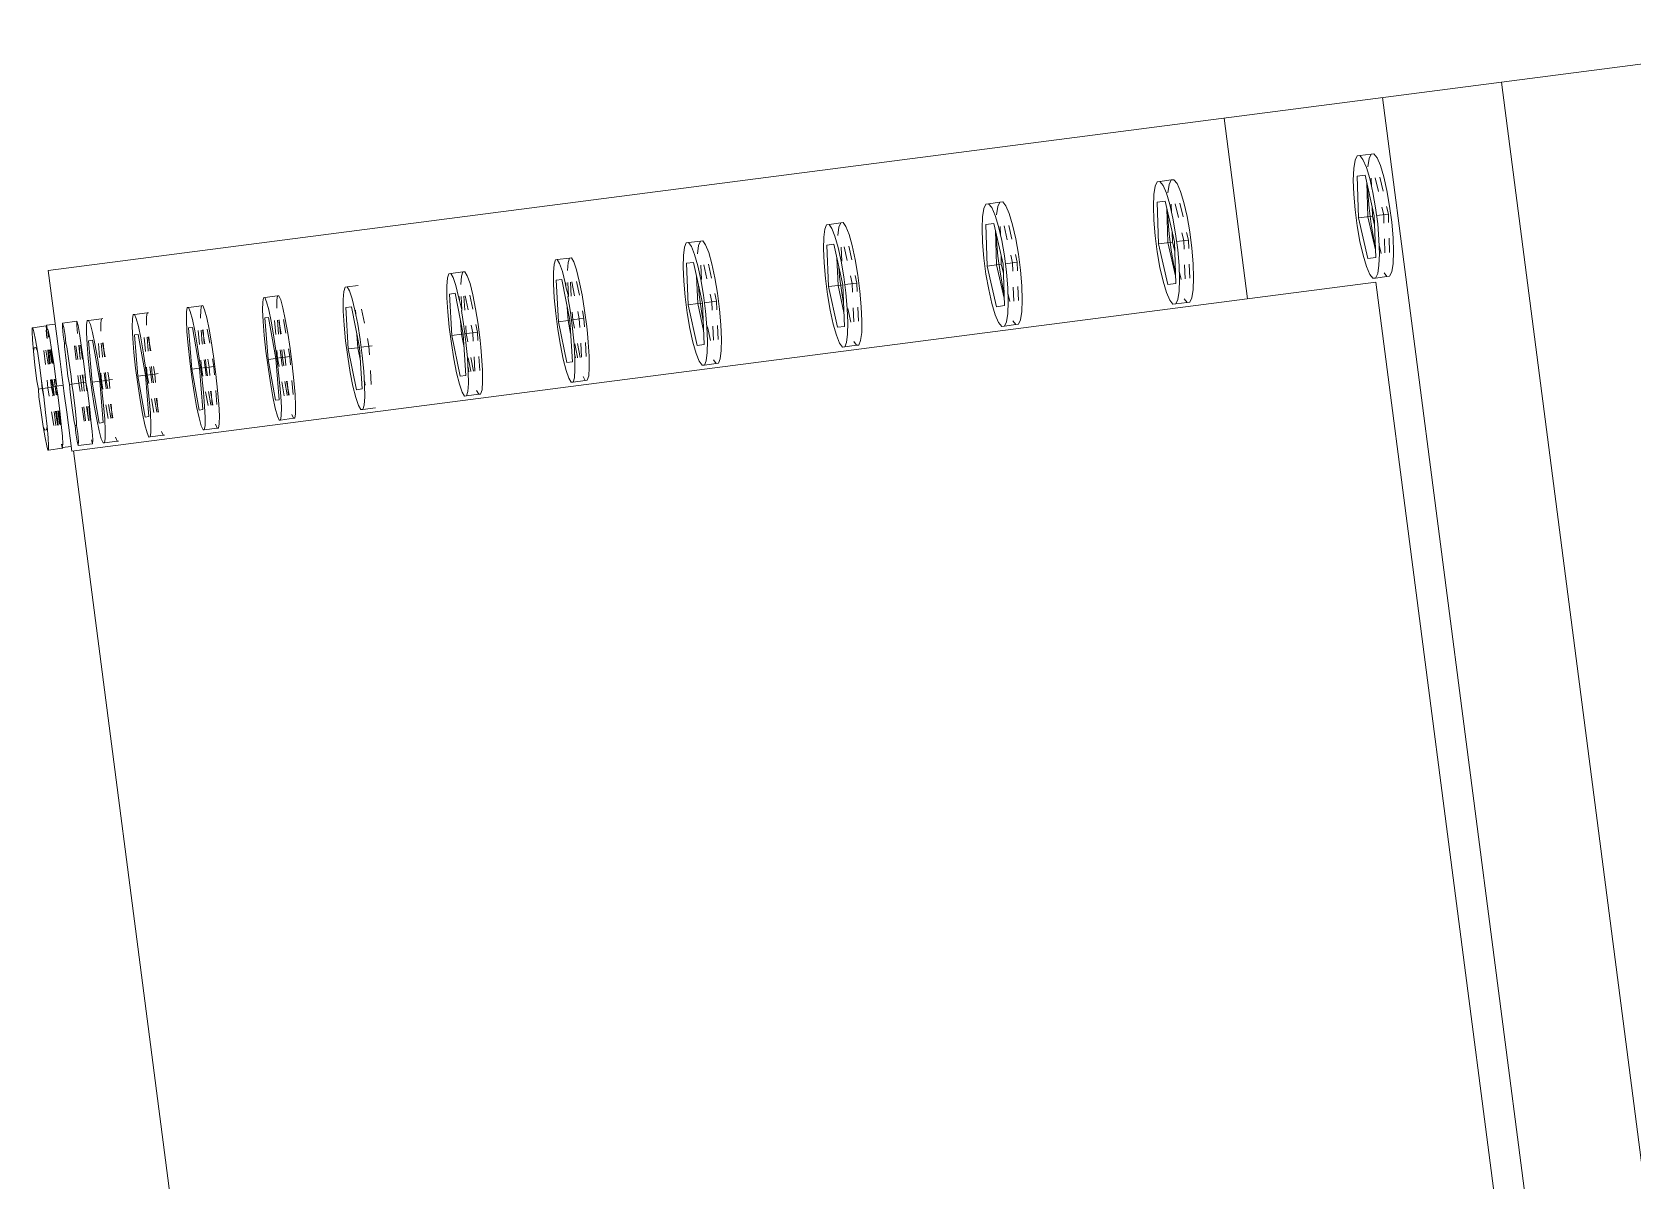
# Model space of a CAD drawing. Header units: millimetres. Extents: x 1010 to 1494, y -119 to 564.
# Drawn here: x 1416.6176 to 1416.696, y 481.1331 to 481.1893 of the extents above; entities that cross this region are included whole.
import ezdxf

# ---------------------------------------------------------------- set-up
doc = ezdxf.new("R2010")
doc.units = ezdxf.units.MM
doc.layers.get('0').update_dxf_attribs({"lineweight": 9})
doc.layers.add('Edges', color=7, linetype='Continuous', lineweight=9)

# ---------------------------------------------------------------- blocks, each defined once
blk = doc.blocks.new('rs')
at = {"layer": 'Edges'}
for p, q in [((-73.3637, 47.9361), (-73.3637, 47.7246)), ((-69.0838, 47.9361), (-73.3637, 47.9361)), ((-70.6278, 47.9361), (-70.6278, 47.5155)), ((-70.259, 47.9361), (-70.259, 44.8514)), ((-69.9825, 47.9361), (-69.9825, 44.8514)), ((-73.4215, 47.7556), (-73.4205, 47.7819)), ((-73.4205, 47.7819), (-73.4192, 47.8005)), ((-73.4192, 47.8005), (-73.4178, 47.8101)), ((-73.4178, 47.8101), (-73.4164, 47.8099)), ((-73.3847, 47.81), (-73.4164, 47.8099)), ((-73.4164, 47.8099), (-73.415, 47.8)), ((-73.415, 47.8), (-73.4137, 47.781)), ((-73.4137, 47.781), (-73.4127, 47.7544)), ((-73.3873, 47.7819), (-73.3861, 47.8005)), ((-73.3861, 47.8005), (-73.3854, 47.8014)), ((-73.3854, 47.8014), (-73.386, 47.7825)), ((-73.386, 47.7825), (-73.386, 47.781)), ((-73.3847, 47.81), (-73.3854, 47.8014)), ((-73.3847, 47.81), (-73.3841, 47.8115)), ((-73.3847, 47.81), (-73.3832, 47.8098)), ((-73.3835, 47.802), (-73.3847, 47.81)), ((-73.3637, 47.8115), (-73.3841, 47.8115)), ((-73.3832, 47.8098), (-73.3835, 47.802)), ((-73.3819, 47.7999), (-73.3835, 47.802)), ((-73.3829, 47.7834), (-73.3819, 47.7999)), ((-73.3819, 47.7999), (-73.3806, 47.781)), ((-73.3806, 47.781), (-73.3796, 47.7544)), ((-73.3487, 47.7834), (-73.3478, 47.802)), ((-73.3479, 47.7647), (-73.3487, 47.7834)), ((-73.3478, 47.802), (-73.347, 47.8115)), ((-73.347, 47.8115), (-73.3452, 47.8014)), ((-73.3138, 47.8115), (-73.347, 47.8115)), ((-73.3452, 47.8014), (-73.3444, 47.7825)), ((-73.3444, 47.7825), (-73.3452, 47.7647)), ((-73.3155, 47.7834), (-73.3147, 47.802)), ((-73.3147, 47.802), (-73.3138, 47.8115)), ((-73.3138, 47.8115), (-73.312, 47.8014)), ((-73.312, 47.8014), (-73.3112, 47.7825)), ((-73.3112, 47.7825), (-73.3106, 47.7558)), ((-73.2969, 47.7556), (-73.2948, 47.7819)), ((-73.2948, 47.7819), (-73.2922, 47.8005)), ((-73.2922, 47.8005), (-73.2893, 47.8101)), ((-73.2893, 47.8101), (-73.2863, 47.8099)), ((-73.2562, 47.81), (-73.2863, 47.8099)), ((-73.2863, 47.8099), (-73.2834, 47.8)), ((-73.2834, 47.8), (-73.2808, 47.781)), ((-73.2808, 47.781), (-73.2787, 47.7544)), ((-73.2617, 47.7819), (-73.2591, 47.8005)), ((-73.2591, 47.8005), (-73.2562, 47.81)), ((-73.2562, 47.81), (-73.2532, 47.8098)), ((-73.1905, 47.7556), (-73.1883, 47.7819)), ((-73.1883, 47.7819), (-73.1857, 47.8005)), ((-73.1857, 47.8005), (-73.1828, 47.8101)), ((-73.1828, 47.8101), (-73.1798, 47.8099)), ((-73.1497, 47.81), (-73.1798, 47.8099)), ((-73.1798, 47.8099), (-73.1769, 47.8)), ((-73.1769, 47.8), (-73.1743, 47.781)), ((-73.1743, 47.781), (-73.1722, 47.7544)), ((-73.1553, 47.7819), (-73.1527, 47.8005)), ((-73.1527, 47.8005), (-73.1497, 47.81)), ((-73.1497, 47.81), (-73.1467, 47.8098)), ((-73.0645, 47.7556), (-73.0623, 47.7819)), ((-73.0623, 47.7819), (-73.0597, 47.8005)), ((-73.0597, 47.8005), (-73.0568, 47.8101)), ((-73.0568, 47.8101), (-73.0538, 47.8099)), ((-73.0237, 47.81), (-73.0538, 47.8099)), ((-73.0538, 47.8099), (-73.0509, 47.8)), ((-73.0509, 47.8), (-73.0483, 47.781)), ((-73.0483, 47.781), (-73.0462, 47.7544)), ((-73.0293, 47.7819), (-73.0267, 47.8005)), ((-73.0267, 47.8005), (-73.0237, 47.81)), ((-73.0237, 47.81), (-73.0207, 47.8098)), ((-73.0207, 47.8098), (-73.0178, 47.7999)), ((-73.0178, 47.7999), (-73.0152, 47.781)), ((-73.0152, 47.781), (-73.0131, 47.7544)), ((-72.8871, 47.7556), (-72.885, 47.7819)), ((-72.885, 47.7819), (-72.8824, 47.8005)), ((-72.8824, 47.8005), (-72.8795, 47.8101)), ((-72.8795, 47.8101), (-72.8765, 47.8099)), ((-72.8464, 47.81), (-72.8765, 47.8099)), ((-72.8765, 47.8099), (-72.8736, 47.8)), ((-72.8736, 47.8), (-72.871, 47.781)), ((-72.871, 47.781), (-72.8689, 47.7544)), ((-72.8519, 47.7819), (-72.8493, 47.8005)), ((-72.8493, 47.8005), (-72.8464, 47.81)), ((-72.8464, 47.81), (-72.8434, 47.8098)), ((-72.8434, 47.8098), (-72.8405, 47.7999)), ((-72.8405, 47.7999), (-72.8379, 47.781)), ((-72.8379, 47.781), (-72.8358, 47.7544)), ((-72.7008, 47.7556), (-72.6976, 47.7819)), ((-72.6976, 47.7819), (-72.6937, 47.8005)), ((-72.6937, 47.8005), (-72.6894, 47.81)), ((-72.6894, 47.81), (-72.685, 47.8099)), ((-72.6593, 47.81), (-72.685, 47.8099)), ((-72.685, 47.8099), (-72.6807, 47.8)), ((-72.6807, 47.8), (-72.6769, 47.781)), ((-72.6769, 47.781), (-72.6738, 47.7544)), ((-72.4595, 47.7556), (-72.4563, 47.7819)), ((-72.4563, 47.7819), (-72.4525, 47.8005)), ((-72.4525, 47.8005), (-72.4482, 47.81)), ((-72.4482, 47.81), (-72.4437, 47.8099)), ((-72.4153, 47.81), (-72.4437, 47.8099)), ((-72.4437, 47.8099), (-72.4395, 47.8)), ((-72.4395, 47.8), (-72.4356, 47.781)), ((-72.4356, 47.781), (-72.4325, 47.7544)), ((-72.4234, 47.7819), (-72.4196, 47.8005)), ((-72.4196, 47.8005), (-72.4153, 47.81)), ((-72.4153, 47.81), (-72.4108, 47.8098)), ((-72.4108, 47.8098), (-72.4065, 47.7999)), ((-72.4065, 47.7999), (-72.4024, 47.781)), ((-72.3996, 47.7544), (-72.4024, 47.781)), ((-72.2115, 47.7556), (-72.2084, 47.7819)), ((-72.2084, 47.7819), (-72.2045, 47.8005)), ((-72.2045, 47.8005), (-72.2002, 47.81)), ((-72.2002, 47.81), (-72.1958, 47.8099)), ((-72.1673, 47.81), (-72.1958, 47.8099)), ((-72.1958, 47.8099), (-72.1915, 47.8)), ((-72.1915, 47.8), (-72.1876, 47.781)), ((-72.1876, 47.781), (-72.1845, 47.7544)), ((-72.1754, 47.7819), (-72.1716, 47.8005)), ((-72.1716, 47.8005), (-72.1673, 47.81)), ((-72.1673, 47.81), (-72.1628, 47.8098)), ((-72.1628, 47.8098), (-72.1585, 47.7999)), ((-72.1585, 47.7999), (-72.1544, 47.781)), ((-72.1516, 47.7544), (-72.1544, 47.781)), ((-71.9097, 47.7556), (-71.9058, 47.7819)), ((-71.9058, 47.7819), (-71.9009, 47.8005)), ((-71.9009, 47.8005), (-71.8956, 47.81)), ((-71.8956, 47.81), (-71.89, 47.8099)), ((-71.8628, 47.81), (-71.89, 47.8099)), ((-71.89, 47.8099), (-71.8847, 47.8)), ((-71.8847, 47.8), (-71.8799, 47.781)), ((-71.8799, 47.781), (-71.876, 47.7544)), ((-71.873, 47.7819), (-71.8681, 47.8005)), ((-71.8681, 47.8005), (-71.8628, 47.81)), ((-71.8628, 47.81), (-71.8572, 47.8098)), ((-71.8572, 47.8098), (-71.8519, 47.7999)), ((-71.8519, 47.7999), (-71.8471, 47.781)), ((-71.8471, 47.781), (-71.8432, 47.7544)), ((-71.5831, 47.7556), (-71.5792, 47.7819)), ((-71.5792, 47.7819), (-71.5744, 47.8005)), ((-71.5744, 47.8005), (-71.569, 47.81)), ((-71.569, 47.81), (-71.5634, 47.8099)), ((-71.5362, 47.81), (-71.5634, 47.8099)), ((-71.5634, 47.8099), (-71.5581, 47.8)), ((-71.5581, 47.8), (-71.5533, 47.781)), ((-71.5533, 47.781), (-71.5494, 47.7544)), ((-71.5464, 47.7819), (-71.5416, 47.8005)), ((-71.5416, 47.8005), (-71.5362, 47.81)), ((-71.5362, 47.81), (-71.5306, 47.8098)), ((-71.5306, 47.8098), (-71.5253, 47.7999)), ((-71.5253, 47.7999), (-71.5205, 47.781)), ((-71.5205, 47.781), (-71.5166, 47.7544)), ((-71.2141, 47.7556), (-71.2097, 47.7819)), ((-71.2097, 47.7819), (-71.2042, 47.8005)), ((-71.2042, 47.8005), (-71.1982, 47.81)), ((-71.1982, 47.81), (-71.1919, 47.8098)), ((-71.1655, 47.81), (-71.1919, 47.8098)), ((-71.1919, 47.8098), (-71.1859, 47.7999)), ((-71.1859, 47.7999), (-71.1805, 47.781)), ((-71.1805, 47.781), (-71.1761, 47.7544)), ((-71.177, 47.7819), (-71.1715, 47.8005)), ((-71.1715, 47.8005), (-71.1655, 47.81)), ((-71.1655, 47.81), (-71.1592, 47.8098)), ((-71.1592, 47.8098), (-71.1532, 47.7999)), ((-71.1532, 47.7999), (-71.1478, 47.781)), ((-71.1478, 47.781), (-71.1434, 47.7544)), ((-70.8156, 47.7556), (-70.8112, 47.7819)), ((-70.8112, 47.7819), (-70.8057, 47.8005)), ((-70.8057, 47.8005), (-70.7997, 47.81)), ((-70.7997, 47.81), (-70.7934, 47.8098)), ((-70.767, 47.81), (-70.7934, 47.8098)), ((-70.7934, 47.8098), (-70.7874, 47.7999)), ((-70.7874, 47.7999), (-70.782, 47.781)), ((-70.782, 47.781), (-70.7776, 47.7544)), ((-70.7785, 47.7819), (-70.773, 47.8005)), ((-70.773, 47.8005), (-70.767, 47.81)), ((-70.767, 47.81), (-70.7607, 47.8098)), ((-70.7607, 47.8098), (-70.7547, 47.7999)), ((-70.7547, 47.7999), (-70.7493, 47.781)), ((-70.7493, 47.781), (-70.7449, 47.7544)), ((-70.3504, 47.7556), (-70.3459, 47.7819)), ((-70.3459, 47.7819), (-70.3405, 47.8005)), ((-70.3405, 47.8005), (-70.3345, 47.81)), ((-70.3345, 47.81), (-70.3282, 47.8098)), ((-70.3018, 47.81), (-70.3282, 47.8098)), ((-70.3282, 47.8098), (-70.3222, 47.7999)), ((-70.3222, 47.7999), (-70.3168, 47.781)), ((-70.3168, 47.781), (-70.3124, 47.7544)), ((-70.3132, 47.7819), (-70.3078, 47.8005)), ((-70.3078, 47.8005), (-70.3018, 47.81)), ((-70.3018, 47.81), (-70.2955, 47.8098)), ((-70.2955, 47.8098), (-70.2895, 47.7999)), ((-70.2895, 47.7999), (-70.2841, 47.781)), ((-70.2841, 47.781), (-70.2797, 47.7544)), ((-73.4223, 47.7232), (-73.4215, 47.7556)), ((-73.4215, 47.7556), (-73.4193, 47.7632)), ((-73.4193, 47.7632), (-73.415, 47.7632)), ((-73.415, 47.7632), (-73.4127, 47.7544)), ((-73.4127, 47.7544), (-73.412, 47.7218)), ((-73.3981, 47.7218), (-73.3974, 47.7544)), ((-73.3927, 47.7544), (-73.392, 47.7218)), ((-73.3891, 47.7232), (-73.3884, 47.7544)), ((-73.3864, 47.7544), (-73.3868, 47.7233)), ((-73.3831, 47.7233), (-73.3834, 47.7544)), ((-73.3817, 47.7544), (-73.381, 47.7218)), ((-73.3796, 47.7544), (-73.3789, 47.7218)), ((-73.3498, 47.7247), (-73.3493, 47.757)), ((-73.3493, 47.757), (-73.3479, 47.7647)), ((-73.3479, 47.7647), (-73.3452, 47.7647)), ((-73.3452, 47.7647), (-73.3438, 47.7559)), ((-73.3438, 47.7559), (-73.3433, 47.7233)), ((-73.3264, 47.7233), (-73.3259, 47.7559)), ((-73.323, 47.7558), (-73.3225, 47.7233)), ((-73.3167, 47.7246), (-73.3162, 47.7558)), ((-73.3167, 47.7246), (-73.3149, 47.7558)), ((-73.3119, 47.7558), (-73.3115, 47.7233)), ((-73.3106, 47.7558), (-73.31, 47.7233)), ((-73.2985, 47.7232), (-73.2969, 47.7556)), ((-73.2967, 47.6675), (-73.2923, 47.7632)), ((-73.2923, 47.7632), (-73.2834, 47.7632)), ((-73.2834, 47.7632), (-73.279, 47.6675)), ((-73.2787, 47.7544), (-73.2772, 47.7218)), ((-73.2722, 47.7218), (-73.2706, 47.7544)), ((-73.2654, 47.7232), (-73.2639, 47.7544)), ((-73.2611, 47.7218), (-73.2596, 47.7544)), ((-73.261, 47.7544), (-73.2595, 47.7218)), ((-73.192, 47.7232), (-73.1905, 47.7556)), ((-73.1903, 47.6675), (-73.1858, 47.7632)), ((-73.1858, 47.7632), (-73.1769, 47.7632)), ((-73.1769, 47.7632), (-73.1725, 47.6675)), ((-73.1722, 47.7544), (-73.1707, 47.7218)), ((-73.1657, 47.7218), (-73.1642, 47.7544)), ((-73.159, 47.7232), (-73.1575, 47.7544)), ((-73.1547, 47.7218), (-73.1532, 47.7544)), ((-73.1545, 47.7544), (-73.153, 47.7218)), ((-73.066, 47.7232), (-73.0645, 47.7556)), ((-73.0643, 47.6675), (-73.0598, 47.7632)), ((-73.0598, 47.7632), (-73.0509, 47.7632)), ((-73.0509, 47.7632), (-73.0465, 47.6675)), ((-73.0462, 47.7544), (-73.0447, 47.7218)), ((-73.0397, 47.7218), (-73.0382, 47.7544)), ((-73.0329, 47.7232), (-73.0315, 47.7544)), ((-73.0287, 47.7218), (-73.0272, 47.7544)), ((-73.0285, 47.7544), (-73.027, 47.7218)), ((-73.0175, 47.7544), (-73.016, 47.7218)), ((-73.0131, 47.7544), (-73.0116, 47.7218)), ((-72.8887, 47.7232), (-72.8871, 47.7556)), ((-72.8869, 47.6675), (-72.8825, 47.7632)), ((-72.8825, 47.7632), (-72.8736, 47.7632)), ((-72.8736, 47.7632), (-72.8692, 47.6675)), ((-72.8689, 47.7544), (-72.8674, 47.7218)), ((-72.8624, 47.7218), (-72.8608, 47.7544)), ((-72.8556, 47.7232), (-72.8542, 47.7544)), ((-72.8514, 47.7218), (-72.8498, 47.7544)), ((-72.8512, 47.7544), (-72.8497, 47.7218)), ((-72.8401, 47.7544), (-72.8386, 47.7218)), ((-72.8358, 47.7544), (-72.8343, 47.7218)), ((-72.703, 47.7232), (-72.7008, 47.7556)), ((-72.7004, 47.6675), (-72.6939, 47.7632)), ((-72.6939, 47.7632), (-72.6808, 47.7632)), ((-72.6808, 47.7632), (-72.6742, 47.6675)), ((-72.6738, 47.7544), (-72.6716, 47.7218)), ((-72.6731, 47.7452), (-72.6725, 47.7544)), ((-72.6582, 47.7544), (-72.656, 47.7218)), ((-72.4618, 47.7232), (-72.4595, 47.7556)), ((-72.4592, 47.6675), (-72.4526, 47.7632)), ((-72.4526, 47.7632), (-72.4395, 47.7632)), ((-72.4395, 47.7632), (-72.433, 47.6675)), ((-72.4325, 47.7544), (-72.4319, 47.7452)), ((-72.4319, 47.7452), (-72.4313, 47.7544)), ((-72.4319, 47.7452), (-72.4288, 47.7232)), ((-72.4288, 47.7232), (-72.4267, 47.7544)), ((-72.4225, 47.7218), (-72.4203, 47.7544)), ((-72.417, 47.7544), (-72.4147, 47.7218)), ((-72.406, 47.7544), (-72.4038, 47.7218)), ((-72.3996, 47.7544), (-72.3974, 47.7218)), ((-72.2138, 47.7232), (-72.2115, 47.7556)), ((-72.2112, 47.6675), (-72.2046, 47.7632)), ((-72.2046, 47.7632), (-72.1915, 47.7632)), ((-72.1915, 47.7632), (-72.185, 47.6675)), ((-72.1845, 47.7544), (-72.1839, 47.7452)), ((-72.1839, 47.7452), (-72.1833, 47.7544)), ((-72.1839, 47.7452), (-72.1808, 47.7232)), ((-72.1808, 47.7232), (-72.1787, 47.7544)), ((-72.1745, 47.7218), (-72.1723, 47.7544)), ((-72.169, 47.7544), (-72.1667, 47.7218)), ((-72.158, 47.7544), (-72.1558, 47.7218)), ((-72.1516, 47.7544), (-72.1494, 47.7218)), ((-71.9125, 47.7232), (-71.9097, 47.7556)), ((-71.9093, 47.6675), (-71.9011, 47.7632)), ((-71.9011, 47.7632), (-71.8847, 47.7632)), ((-71.8847, 47.7632), (-71.8766, 47.6675)), ((-71.876, 47.7544), (-71.8733, 47.7218)), ((-71.8718, 47.7218), (-71.869, 47.7544)), ((-71.8621, 47.7544), (-71.8593, 47.7218)), ((-71.8512, 47.7544), (-71.8484, 47.7218)), ((-71.8432, 47.7544), (-71.8405, 47.7218)), ((-71.5859, 47.7232), (-71.5831, 47.7556)), ((-71.5827, 47.6675), (-71.5745, 47.7632)), ((-71.5745, 47.7632), (-71.5582, 47.7632)), ((-71.5582, 47.7632), (-71.55, 47.6675)), ((-71.5494, 47.7544), (-71.5467, 47.7218)), ((-71.5452, 47.7218), (-71.5425, 47.7544)), ((-71.5355, 47.7544), (-71.5328, 47.7218)), ((-71.5246, 47.7544), (-71.5218, 47.7218)), ((-71.5166, 47.7544), (-71.5139, 47.7218)), ((-71.2173, 47.7232), (-71.2141, 47.7556)), ((-71.2136, 47.6675), (-71.2044, 47.7632)), ((-71.2044, 47.7632), (-71.1859, 47.7632)), ((-71.1918, 47.6675), (-71.1843, 47.7457)), ((-71.1859, 47.7632), (-71.1767, 47.6675)), ((-71.1761, 47.7544), (-71.173, 47.7218)), ((-71.1743, 47.7359), (-71.1725, 47.7544)), ((-71.1633, 47.7544), (-71.1602, 47.7218)), ((-71.1524, 47.7544), (-71.1493, 47.7218)), ((-71.1434, 47.7544), (-71.1403, 47.7218)), ((-70.8188, 47.7232), (-70.8156, 47.7556)), ((-70.8151, 47.6675), (-70.8059, 47.7632)), ((-70.8059, 47.7632), (-70.7875, 47.7632)), ((-70.7933, 47.6675), (-70.7858, 47.7457)), ((-70.7875, 47.7632), (-70.7783, 47.6675)), ((-70.7776, 47.7544), (-70.7745, 47.7218)), ((-70.7758, 47.7359), (-70.7741, 47.7544)), ((-70.7648, 47.7544), (-70.7617, 47.7218)), ((-70.7539, 47.7544), (-70.7508, 47.7218)), ((-70.7449, 47.7544), (-70.7418, 47.7218)), ((-70.3535, 47.7232), (-70.3504, 47.7556)), ((-70.3499, 47.6675), (-70.3407, 47.7632)), ((-70.3407, 47.7632), (-70.3222, 47.7632)), ((-70.3281, 47.6675), (-70.3206, 47.7457)), ((-70.3222, 47.7632), (-70.313, 47.6675)), ((-70.3124, 47.7544), (-70.3093, 47.7218)), ((-70.3106, 47.7359), (-70.3088, 47.7544)), ((-70.2996, 47.7544), (-70.2965, 47.7218)), ((-70.2887, 47.7544), (-70.2856, 47.7218)), ((-70.2797, 47.7544), (-70.2766, 47.7218)), ((-73.4226, 47.687), (-73.4223, 47.7232)), ((-73.412, 47.7218), (-73.4117, 47.6855)), ((-73.3891, 47.7218), (-73.3891, 47.7232)), ((-73.3868, 47.7233), (-73.3868, 47.7218)), ((-73.3789, 47.7218), (-73.3785, 47.6855)), ((-73.3637, 47.7246), (-73.3641, 47.687)), ((-73.3501, 47.6885), (-73.3498, 47.7247)), ((-73.3433, 47.7233), (-73.3431, 47.687)), ((-73.3167, 47.7233), (-73.3167, 47.7246)), ((-73.3154, 47.7233), (-73.3167, 47.7246)), ((-73.31, 47.687), (-73.31, 47.7233)), ((-73.2993, 47.687), (-73.2985, 47.7232)), ((-73.2772, 47.7218), (-73.2764, 47.6855)), ((-73.2655, 47.7218), (-73.2654, 47.7232)), ((-73.1928, 47.687), (-73.192, 47.7232)), ((-73.1707, 47.7218), (-73.17, 47.6855)), ((-73.159, 47.7218), (-73.159, 47.7232)), ((-73.0668, 47.687), (-73.066, 47.7232)), ((-73.0447, 47.7218), (-73.044, 47.6855)), ((-73.033, 47.7218), (-73.0329, 47.7232)), ((-73.0116, 47.7218), (-73.0109, 47.6855)), ((-72.8895, 47.687), (-72.8887, 47.7232)), ((-72.8674, 47.7218), (-72.8666, 47.6855)), ((-72.8557, 47.7218), (-72.8556, 47.7232)), ((-72.8343, 47.7218), (-72.8336, 47.6855)), ((-72.7042, 47.687), (-72.703, 47.7232)), ((-72.6716, 47.7218), (-72.6704, 47.6855)), ((-72.4629, 47.687), (-72.4618, 47.7232)), ((-72.4288, 47.7232), (-72.4303, 47.7218)), ((-72.4303, 47.7218), (-72.4292, 47.6855)), ((-72.4289, 47.7218), (-72.4288, 47.7232)), ((-72.3963, 47.6855), (-72.3974, 47.7218)), ((-72.2149, 47.687), (-72.2138, 47.7232)), ((-72.1808, 47.7232), (-72.1823, 47.7218)), ((-72.1823, 47.7218), (-72.1812, 47.6855)), ((-72.1809, 47.7218), (-72.1808, 47.7232)), ((-72.1483, 47.6855), (-72.1494, 47.7218)), ((-71.914, 47.687), (-71.9125, 47.7232)), ((-71.8874, 47.6675), (-71.882, 47.7308)), ((-71.8812, 47.687), (-71.8802, 47.7102)), ((-71.8733, 47.7218), (-71.8718, 47.6855)), ((-71.8405, 47.7218), (-71.8391, 47.6855)), ((-71.5874, 47.687), (-71.5859, 47.7232)), ((-71.5608, 47.6675), (-71.5554, 47.7308)), ((-71.5546, 47.687), (-71.5536, 47.7102)), ((-71.5467, 47.7218), (-71.5453, 47.6855)), ((-71.5139, 47.7218), (-71.5125, 47.6855)), ((-71.2189, 47.687), (-71.2173, 47.7232)), ((-71.1862, 47.687), (-71.1846, 47.7232)), ((-71.1846, 47.7232), (-71.1833, 47.7359)), ((-71.173, 47.7218), (-71.1714, 47.6855)), ((-71.1403, 47.7218), (-71.1387, 47.6855)), ((-70.8204, 47.687), (-70.8188, 47.7232)), ((-70.7877, 47.687), (-70.7861, 47.7232)), ((-70.7861, 47.7232), (-70.7848, 47.7359)), ((-70.7745, 47.7218), (-70.7729, 47.6855)), ((-70.7418, 47.7218), (-70.7402, 47.6855)), ((-70.3552, 47.687), (-70.3535, 47.7232)), ((-70.3225, 47.687), (-70.3208, 47.7232)), ((-70.3208, 47.7232), (-70.3196, 47.7359)), ((-70.3093, 47.7218), (-70.3077, 47.6855)), ((-70.2766, 47.7218), (-70.275, 47.6855)), ((-73.4227, 47.6495), (-73.4214, 47.6675)), ((-73.4214, 47.6675), (-73.4226, 47.687)), ((-73.4129, 47.6675), (-73.4214, 47.6675)), ((-73.4117, 47.6855), (-73.4129, 47.6675)), ((-73.4129, 47.6675), (-73.4117, 47.648)), ((-73.4117, 47.6855), (-73.4117, 47.648)), ((-73.3993, 47.6675), (-73.4117, 47.6675)), ((-73.3993, 47.6675), (-73.3989, 47.6855)), ((-73.3989, 47.648), (-73.3993, 47.6675)), ((-73.3908, 47.6675), (-73.3993, 47.6675)), ((-73.3912, 47.6855), (-73.3908, 47.6675)), ((-73.3908, 47.6675), (-73.3895, 47.6495)), ((-73.3883, 47.6675), (-73.3908, 47.6675)), ((-73.3883, 47.6675), (-73.3895, 47.6855)), ((-73.3895, 47.6495), (-73.3883, 47.6675)), ((-73.3883, 47.6675), (-73.387, 47.6855)), ((-73.3883, 47.6675), (-73.387, 47.6495)), ((-73.387, 47.6675), (-73.3883, 47.6675)), ((-73.387, 47.6855), (-73.3864, 47.669)), ((-73.3864, 47.669), (-73.387, 47.6675)), ((-73.387, 47.6675), (-73.387, 47.6495)), ((-73.3826, 47.669), (-73.3864, 47.669)), ((-73.3828, 47.6495), (-73.3826, 47.669)), ((-73.3826, 47.669), (-73.3827, 47.6855)), ((-73.3798, 47.6675), (-73.3826, 47.669)), ((-73.3802, 47.6855), (-73.3786, 47.669)), ((-73.3798, 47.6675), (-73.3802, 47.648)), ((-73.3786, 47.669), (-73.3798, 47.6675)), ((-73.3798, 47.6675), (-73.3786, 47.648)), ((-73.3785, 47.6855), (-73.3786, 47.669)), ((-73.3637, 47.669), (-73.3786, 47.669)), ((-73.3641, 47.687), (-73.3637, 47.669)), ((-73.3637, 47.669), (-73.3641, 47.6495)), ((-73.3493, 47.669), (-73.3501, 47.6885)), ((-73.3501, 47.651), (-73.3493, 47.669)), ((-73.3439, 47.669), (-73.3493, 47.669)), ((-73.3431, 47.687), (-73.3439, 47.669)), ((-73.3439, 47.669), (-73.3431, 47.6495)), ((-73.3272, 47.669), (-73.3439, 47.669)), ((-73.3272, 47.669), (-73.3269, 47.687)), ((-73.3269, 47.6495), (-73.3272, 47.669)), ((-73.3218, 47.669), (-73.3272, 47.669)), ((-73.3218, 47.669), (-73.3221, 47.6495)), ((-73.322, 47.687), (-73.3218, 47.669)), ((-73.3162, 47.669), (-73.3218, 47.669)), ((-73.3162, 47.669), (-73.3169, 47.687)), ((-73.3169, 47.6509), (-73.3162, 47.669)), ((-73.3162, 47.669), (-73.3159, 47.687)), ((-73.3108, 47.669), (-73.3162, 47.669)), ((-73.311, 47.687), (-73.3108, 47.669)), ((-73.3108, 47.669), (-73.311, 47.6495)), ((-73.31, 47.687), (-73.3108, 47.669)), ((-73.3108, 47.669), (-73.31, 47.6495)), ((-73.2993, 47.6495), (-73.2993, 47.687)), ((-73.2923, 47.5718), (-73.2967, 47.6675)), ((-73.279, 47.6675), (-73.2967, 47.6675)), ((-73.279, 47.6675), (-73.2835, 47.5718)), ((-73.2764, 47.6855), (-73.2765, 47.648)), ((-73.2637, 47.6675), (-73.2764, 47.6675)), ((-73.2747, 47.6675), (-73.2739, 47.6855)), ((-73.2738, 47.648), (-73.2747, 47.6675)), ((-73.2663, 47.6495), (-73.2662, 47.6855)), ((-73.2637, 47.6675), (-73.2628, 47.6855)), ((-73.2628, 47.648), (-73.2637, 47.6675)), ((-73.257, 47.6675), (-73.2637, 47.6675)), ((-73.257, 47.6675), (-73.2579, 47.648)), ((-73.2578, 47.6855), (-73.257, 47.6675)), ((-73.2492, 47.6675), (-73.257, 47.6675)), ((-73.1928, 47.6495), (-73.1928, 47.687)), ((-73.1859, 47.5718), (-73.1903, 47.6675)), ((-73.1725, 47.6675), (-73.1903, 47.6675)), ((-73.1725, 47.6675), (-73.177, 47.5718)), ((-73.17, 47.6855), (-73.17, 47.648)), ((-73.1572, 47.6675), (-73.17, 47.6675)), ((-73.1682, 47.6675), (-73.1674, 47.6855)), ((-73.1673, 47.648), (-73.1682, 47.6675)), ((-73.1598, 47.6495), (-73.1598, 47.6855)), ((-73.1572, 47.6675), (-73.1564, 47.6855)), ((-73.1563, 47.648), (-73.1572, 47.6675)), ((-73.1505, 47.6675), (-73.1572, 47.6675)), ((-73.1505, 47.6675), (-73.1514, 47.648)), ((-73.1513, 47.6855), (-73.1505, 47.6675)), ((-73.1427, 47.6675), (-73.1505, 47.6675)), ((-73.0668, 47.6495), (-73.0668, 47.687)), ((-73.0599, 47.5718), (-73.0643, 47.6675)), ((-73.0465, 47.6675), (-73.0643, 47.6675)), ((-73.0465, 47.6675), (-73.051, 47.5718)), ((-73.044, 47.6855), (-73.044, 47.648)), ((-73.0312, 47.6675), (-73.044, 47.6675)), ((-73.0422, 47.6675), (-73.0414, 47.6855)), ((-73.0413, 47.648), (-73.0422, 47.6675)), ((-73.0338, 47.6495), (-73.0337, 47.6855)), ((-73.0312, 47.6675), (-73.0304, 47.6855)), ((-73.0303, 47.648), (-73.0312, 47.6675)), ((-73.0245, 47.6675), (-73.0312, 47.6675)), ((-73.0245, 47.6675), (-73.0254, 47.648)), ((-73.0253, 47.6855), (-73.0245, 47.6675)), ((-73.0135, 47.6675), (-73.0245, 47.6675)), ((-73.0135, 47.6675), (-73.0144, 47.648)), ((-73.0143, 47.6855), (-73.0135, 47.6675)), ((-73.0109, 47.6855), (-73.0109, 47.648)), ((-72.8895, 47.6495), (-72.8895, 47.687)), ((-72.8825, 47.5718), (-72.8869, 47.6675)), ((-72.8692, 47.6675), (-72.8869, 47.6675)), ((-72.8692, 47.6675), (-72.8737, 47.5718)), ((-72.8666, 47.6855), (-72.8667, 47.648)), ((-72.8649, 47.6675), (-72.8666, 47.6675)), ((-72.8649, 47.6675), (-72.8641, 47.6855)), ((-72.864, 47.648), (-72.8649, 47.6675)), ((-72.8564, 47.6675), (-72.8649, 47.6675)), ((-72.8565, 47.6495), (-72.8564, 47.6855)), ((-72.8539, 47.6675), (-72.8564, 47.6675)), ((-72.8539, 47.6675), (-72.853, 47.6855)), ((-72.853, 47.648), (-72.8539, 47.6675)), ((-72.8472, 47.6675), (-72.8539, 47.6675)), ((-72.8472, 47.6675), (-72.8481, 47.648)), ((-72.848, 47.6855), (-72.8472, 47.6675)), ((-72.8362, 47.6675), (-72.8472, 47.6675)), ((-72.8362, 47.6675), (-72.8371, 47.648)), ((-72.837, 47.6855), (-72.8362, 47.6675)), ((-72.8336, 47.6855), (-72.8336, 47.648)), ((-72.7042, 47.6495), (-72.7042, 47.687)), ((-72.6939, 47.5718), (-72.7004, 47.6675)), ((-72.6785, 47.6675), (-72.7004, 47.6675)), ((-72.6742, 47.6675), (-72.6808, 47.5718)), ((-72.6785, 47.6675), (-72.6764, 47.6984)), ((-72.6764, 47.6366), (-72.6785, 47.6675)), ((-72.6742, 47.6675), (-72.6785, 47.6675)), ((-72.6704, 47.6855), (-72.6705, 47.648)), ((-72.645, 47.6675), (-72.6705, 47.6675)), ((-72.6523, 47.6675), (-72.6536, 47.648)), ((-72.6535, 47.6855), (-72.6523, 47.6675)), ((-72.463, 47.6495), (-72.4629, 47.687)), ((-72.4526, 47.5718), (-72.4592, 47.6675)), ((-72.4372, 47.6675), (-72.4592, 47.6675)), ((-72.433, 47.6675), (-72.4395, 47.5718)), ((-72.4372, 47.6675), (-72.4351, 47.6984)), ((-72.4351, 47.6366), (-72.4372, 47.6675)), ((-72.433, 47.6675), (-72.4372, 47.6675)), ((-72.4292, 47.6855), (-72.4292, 47.648)), ((-72.4262, 47.6675), (-72.4292, 47.6675)), ((-72.4262, 47.6675), (-72.425, 47.6855)), ((-72.4249, 47.648), (-72.4262, 47.6675)), ((-72.411, 47.6675), (-72.4262, 47.6675)), ((-72.411, 47.6675), (-72.4124, 47.648)), ((-72.4123, 47.6855), (-72.411, 47.6675)), ((-72.4001, 47.6675), (-72.411, 47.6675)), ((-72.4001, 47.6675), (-72.4014, 47.648)), ((-72.4013, 47.6855), (-72.4001, 47.6675)), ((-72.3963, 47.6855), (-72.3963, 47.648)), ((-72.215, 47.6495), (-72.2149, 47.687)), ((-72.2046, 47.5718), (-72.2112, 47.6675)), ((-72.1892, 47.6675), (-72.2112, 47.6675)), ((-72.185, 47.6675), (-72.1915, 47.5718)), ((-72.1892, 47.6675), (-72.1871, 47.6984)), ((-72.1871, 47.6366), (-72.1892, 47.6675)), ((-72.185, 47.6675), (-72.1892, 47.6675)), ((-72.1812, 47.6855), (-72.1812, 47.648)), ((-72.1782, 47.6675), (-72.1812, 47.6675)), ((-72.1782, 47.6675), (-72.177, 47.6855)), ((-72.1769, 47.648), (-72.1782, 47.6675)), ((-72.163, 47.6675), (-72.1782, 47.6675)), ((-72.163, 47.6675), (-72.1644, 47.648)), ((-72.1643, 47.6855), (-72.163, 47.6675)), ((-72.1521, 47.6675), (-72.163, 47.6675)), ((-72.1521, 47.6675), (-72.1534, 47.648)), ((-72.1533, 47.6855), (-72.1521, 47.6675)), ((-72.1483, 47.6855), (-72.1483, 47.648)), ((-71.914, 47.6495), (-71.914, 47.687)), ((-71.9011, 47.5718), (-71.9093, 47.6675)), ((-71.8874, 47.6675), (-71.9093, 47.6675)), ((-71.882, 47.6041), (-71.8874, 47.6675)), ((-71.8766, 47.6675), (-71.8874, 47.6675)), ((-71.8766, 47.6675), (-71.8848, 47.5718)), ((-71.8812, 47.6495), (-71.8812, 47.687)), ((-71.8718, 47.6855), (-71.8719, 47.648)), ((-71.8438, 47.6675), (-71.8719, 47.6675)), ((-71.8547, 47.6675), (-71.8564, 47.648)), ((-71.8563, 47.6855), (-71.8547, 47.6675)), ((-71.8438, 47.6675), (-71.8455, 47.648)), ((-71.8453, 47.6855), (-71.8438, 47.6675)), ((-71.8391, 47.6855), (-71.8391, 47.648)), ((-71.5874, 47.6495), (-71.5874, 47.687)), ((-71.5745, 47.5718), (-71.5827, 47.6675)), ((-71.5608, 47.6675), (-71.5827, 47.6675)), ((-71.5554, 47.6041), (-71.5608, 47.6675)), ((-71.55, 47.6675), (-71.5608, 47.6675)), ((-71.55, 47.6675), (-71.5582, 47.5718)), ((-71.5546, 47.6495), (-71.5546, 47.687)), ((-71.5453, 47.6855), (-71.5453, 47.648)), ((-71.5172, 47.6675), (-71.5453, 47.6675)), ((-71.5281, 47.6675), (-71.5298, 47.648)), ((-71.5297, 47.6855), (-71.5281, 47.6675)), ((-71.5172, 47.6675), (-71.5189, 47.648)), ((-71.5187, 47.6855), (-71.5172, 47.6675)), ((-71.5125, 47.6855), (-71.5125, 47.648)), ((-71.2189, 47.6495), (-71.2189, 47.687)), ((-71.2044, 47.5718), (-71.2136, 47.6675)), ((-71.1809, 47.6675), (-71.2136, 47.6675)), ((-71.1843, 47.5892), (-71.1918, 47.6675)), ((-71.1862, 47.6495), (-71.1862, 47.687)), ((-71.1767, 47.6675), (-71.1859, 47.5718)), ((-71.1809, 47.6675), (-71.1788, 47.6891)), ((-71.1788, 47.6458), (-71.1809, 47.6675)), ((-71.1714, 47.6855), (-71.1714, 47.648)), ((-71.144, 47.6675), (-71.1714, 47.6675)), ((-71.1549, 47.6675), (-71.1568, 47.648)), ((-71.1567, 47.6855), (-71.1549, 47.6675)), ((-71.144, 47.6675), (-71.1459, 47.648)), ((-71.1458, 47.6855), (-71.144, 47.6675)), ((-71.1387, 47.6855), (-71.1387, 47.648)), ((-70.8205, 47.6495), (-70.8204, 47.687)), ((-70.8059, 47.5718), (-70.8151, 47.6675)), ((-70.7824, 47.6675), (-70.8151, 47.6675)), ((-70.7858, 47.5892), (-70.7933, 47.6675)), ((-70.7878, 47.6495), (-70.7877, 47.687)), ((-70.7783, 47.6675), (-70.7875, 47.5718)), ((-70.7824, 47.6675), (-70.7803, 47.6891)), ((-70.7803, 47.6458), (-70.7824, 47.6675)), ((-70.7729, 47.6855), (-70.7729, 47.648)), ((-70.7456, 47.6675), (-70.7729, 47.6675)), ((-70.7565, 47.6675), (-70.7583, 47.648)), ((-70.7582, 47.6855), (-70.7565, 47.6675)), ((-70.7456, 47.6675), (-70.7474, 47.648)), ((-70.7473, 47.6855), (-70.7456, 47.6675)), ((-70.7402, 47.6855), (-70.7403, 47.648)), ((-70.3552, 47.6495), (-70.3552, 47.687)), ((-70.3407, 47.5718), (-70.3499, 47.6675)), ((-70.3172, 47.6675), (-70.3499, 47.6675)), ((-70.3206, 47.5892), (-70.3281, 47.6675)), ((-70.3225, 47.6495), (-70.3225, 47.687)), ((-70.313, 47.6675), (-70.3222, 47.5718)), ((-70.3172, 47.6675), (-70.3151, 47.6891)), ((-70.3151, 47.6458), (-70.3172, 47.6675)), ((-70.3077, 47.6855), (-70.3077, 47.648)), ((-70.2803, 47.6675), (-70.3077, 47.6675)), ((-70.2912, 47.6675), (-70.2931, 47.648)), ((-70.293, 47.6855), (-70.2912, 47.6675)), ((-70.2803, 47.6675), (-70.2822, 47.648)), ((-70.2821, 47.6855), (-70.2803, 47.6675)), ((-70.275, 47.6855), (-70.275, 47.648)), ((-73.4223, 47.6132), (-73.4227, 47.6495)), ((-73.4117, 47.648), (-73.4121, 47.6118)), ((-73.3895, 47.6495), (-73.3913, 47.648)), ((-73.3895, 47.648), (-73.3895, 47.6495)), ((-73.387, 47.6495), (-73.387, 47.648)), ((-73.3786, 47.648), (-73.379, 47.6118)), ((-73.3637, 47.6063), (-73.3641, 47.6495)), ((-73.3499, 47.6147), (-73.3501, 47.651)), ((-73.3431, 47.6495), (-73.3434, 47.6133)), ((-73.3169, 47.6495), (-73.3169, 47.6509)), ((-73.3159, 47.6495), (-73.3169, 47.6509)), ((-73.31, 47.6133), (-73.31, 47.6495)), ((-73.2986, 47.6132), (-73.2993, 47.6495)), ((-73.2765, 47.648), (-73.2773, 47.6118)), ((-73.2662, 47.648), (-73.2663, 47.6495)), ((-73.1921, 47.6132), (-73.1928, 47.6495)), ((-73.17, 47.648), (-73.1708, 47.6118)), ((-73.1598, 47.648), (-73.1598, 47.6495)), ((-73.0661, 47.6132), (-73.0668, 47.6495)), ((-73.044, 47.648), (-73.0448, 47.6118)), ((-73.0337, 47.648), (-73.0338, 47.6495)), ((-73.0109, 47.648), (-73.0117, 47.6118)), ((-72.8888, 47.6132), (-72.8895, 47.6495)), ((-72.8667, 47.648), (-72.8675, 47.6118)), ((-72.8564, 47.648), (-72.8565, 47.6495)), ((-72.8336, 47.648), (-72.8344, 47.6118)), ((-72.7031, 47.6132), (-72.7042, 47.6495)), ((-72.6705, 47.648), (-72.6717, 47.6118)), ((-72.4618, 47.6132), (-72.463, 47.6495)), ((-72.4292, 47.648), (-72.4304, 47.6118)), ((-72.3974, 47.6118), (-72.3968, 47.6321)), ((-72.3963, 47.648), (-72.3968, 47.6321)), ((-72.2138, 47.6132), (-72.215, 47.6495)), ((-72.1812, 47.648), (-72.1824, 47.6118)), ((-72.1494, 47.6118), (-72.1488, 47.6321)), ((-72.1483, 47.648), (-72.1488, 47.6321)), ((-71.9126, 47.6132), (-71.914, 47.6495)), ((-71.8802, 47.6247), (-71.8812, 47.6495)), ((-71.8719, 47.648), (-71.8733, 47.6118)), ((-71.8391, 47.648), (-71.8406, 47.6118)), ((-71.586, 47.6132), (-71.5874, 47.6495)), ((-71.5537, 47.6247), (-71.5546, 47.6495)), ((-71.5453, 47.648), (-71.5468, 47.6118)), ((-71.5125, 47.648), (-71.514, 47.6118)), ((-71.2174, 47.6132), (-71.2189, 47.6495)), ((-71.1847, 47.6132), (-71.1862, 47.6495)), ((-71.1714, 47.648), (-71.1731, 47.6118)), ((-71.1387, 47.648), (-71.1404, 47.6118)), ((-70.8189, 47.6132), (-70.8205, 47.6495)), ((-70.7862, 47.6132), (-70.7878, 47.6495)), ((-70.7729, 47.648), (-70.7746, 47.6118)), ((-70.7403, 47.648), (-70.7419, 47.6118)), ((-70.3536, 47.6132), (-70.3552, 47.6495)), ((-70.3209, 47.6132), (-70.3225, 47.6495)), ((-70.3077, 47.648), (-70.3094, 47.6118)), ((-70.2767, 47.6118), (-70.275, 47.648)), ((-73.4216, 47.5806), (-73.4223, 47.6132)), ((-73.4121, 47.6118), (-73.4128, 47.5794)), ((-73.3974, 47.5794), (-73.3981, 47.6118)), ((-73.3921, 47.6118), (-73.3928, 47.5794)), ((-73.3885, 47.5806), (-73.3891, 47.6118)), ((-73.3868, 47.6118), (-73.3865, 47.5809)), ((-73.3835, 47.5809), (-73.3832, 47.6118)), ((-73.381, 47.6118), (-73.3818, 47.5794)), ((-73.379, 47.6118), (-73.3797, 47.5794)), ((-73.3637, 47.6063), (-73.3637, 47.5155)), ((-73.3494, 47.5821), (-73.3499, 47.6147)), ((-73.3434, 47.6133), (-73.3439, 47.5809)), ((-73.326, 47.5809), (-73.3264, 47.6133)), ((-73.3226, 47.6133), (-73.3231, 47.5809)), ((-73.3163, 47.5821), (-73.3167, 47.6133)), ((-73.3163, 47.5821), (-73.3154, 47.6133)), ((-73.3116, 47.6133), (-73.312, 47.5809)), ((-73.31, 47.6133), (-73.3107, 47.5809)), ((-73.2971, 47.5806), (-73.2986, 47.6132)), ((-73.2773, 47.6118), (-73.2788, 47.5794)), ((-73.2706, 47.5794), (-73.2721, 47.6118)), ((-73.264, 47.5806), (-73.2654, 47.6118)), ((-73.2596, 47.5794), (-73.2611, 47.6118)), ((-73.2596, 47.6118), (-73.2611, 47.5794)), ((-73.1906, 47.5806), (-73.1921, 47.6132)), ((-73.1708, 47.6118), (-73.1723, 47.5794)), ((-73.1642, 47.5794), (-73.1657, 47.6118)), ((-73.1576, 47.5806), (-73.159, 47.6118)), ((-73.1532, 47.5794), (-73.1547, 47.6118)), ((-73.1531, 47.6118), (-73.1546, 47.5794)), ((-73.0646, 47.5806), (-73.0661, 47.6132)), ((-73.0448, 47.6118), (-73.0463, 47.5794)), ((-73.0382, 47.5794), (-73.0397, 47.6118)), ((-73.0315, 47.5806), (-73.033, 47.6118)), ((-73.0271, 47.5794), (-73.0286, 47.6118)), ((-73.0271, 47.6118), (-73.0286, 47.5794)), ((-73.0161, 47.6118), (-73.0176, 47.5794)), ((-73.0117, 47.6118), (-73.0133, 47.5794)), ((-72.8873, 47.5806), (-72.8888, 47.6132)), ((-72.8675, 47.6118), (-72.869, 47.5794)), ((-72.8608, 47.5794), (-72.8623, 47.6118)), ((-72.8542, 47.5806), (-72.8556, 47.6118)), ((-72.8498, 47.5794), (-72.8513, 47.6118)), ((-72.8498, 47.6118), (-72.8513, 47.5794)), ((-72.8387, 47.6118), (-72.8403, 47.5794)), ((-72.8344, 47.6118), (-72.8359, 47.5794)), ((-72.7009, 47.5806), (-72.7031, 47.6132)), ((-72.6717, 47.6118), (-72.6739, 47.5794)), ((-72.6561, 47.6118), (-72.6583, 47.5794)), ((-72.4596, 47.5806), (-72.4618, 47.6132)), ((-72.4304, 47.6118), (-72.4326, 47.5794)), ((-72.4267, 47.5806), (-72.4288, 47.6118)), ((-72.4202, 47.5794), (-72.4224, 47.6118)), ((-72.4148, 47.6118), (-72.4171, 47.5794)), ((-72.4039, 47.6118), (-72.4061, 47.5794)), ((-72.3974, 47.6118), (-72.3997, 47.5794)), ((-72.2116, 47.5806), (-72.2138, 47.6132)), ((-72.1824, 47.6118), (-72.1846, 47.5794)), ((-72.1787, 47.5806), (-72.1808, 47.6118)), ((-72.1722, 47.5794), (-72.1744, 47.6118)), ((-72.1669, 47.6118), (-72.1691, 47.5794)), ((-72.1559, 47.6118), (-72.1581, 47.5794)), ((-72.1494, 47.6118), (-72.1517, 47.5794)), ((-71.9098, 47.5806), (-71.9126, 47.6132)), ((-71.8733, 47.6118), (-71.8761, 47.5794)), ((-71.869, 47.5794), (-71.8717, 47.6118)), ((-71.8595, 47.6118), (-71.8622, 47.5794)), ((-71.8485, 47.6118), (-71.8513, 47.5794)), ((-71.8406, 47.6118), (-71.8434, 47.5794)), ((-71.5833, 47.5806), (-71.586, 47.6132)), ((-71.5468, 47.6118), (-71.5496, 47.5794)), ((-71.5424, 47.5794), (-71.5451, 47.6118)), ((-71.5329, 47.6118), (-71.5357, 47.5794)), ((-71.522, 47.6118), (-71.5247, 47.5794)), ((-71.514, 47.6118), (-71.5168, 47.5794)), ((-71.2143, 47.5806), (-71.2174, 47.6132)), ((-71.1833, 47.5991), (-71.1847, 47.6132)), ((-71.1731, 47.6118), (-71.1762, 47.5794)), ((-71.1724, 47.5794), (-71.1743, 47.5991)), ((-71.1603, 47.6118), (-71.1634, 47.5794)), ((-71.1494, 47.6118), (-71.1525, 47.5794)), ((-71.1404, 47.6118), (-71.1435, 47.5794)), ((-70.8158, 47.5806), (-70.8189, 47.6132)), ((-70.7848, 47.5991), (-70.7862, 47.6132)), ((-70.7746, 47.6118), (-70.7778, 47.5794)), ((-70.7739, 47.5794), (-70.7758, 47.5991)), ((-70.7618, 47.6118), (-70.7649, 47.5794)), ((-70.7509, 47.6118), (-70.754, 47.5794)), ((-70.7419, 47.6118), (-70.7451, 47.5794)), ((-70.3505, 47.5806), (-70.3536, 47.6132)), ((-70.3196, 47.5991), (-70.3209, 47.6132)), ((-70.3094, 47.6118), (-70.3125, 47.5794)), ((-70.3087, 47.5794), (-70.3106, 47.5991)), ((-70.2966, 47.6118), (-70.2997, 47.5794)), ((-70.2857, 47.6118), (-70.2888, 47.5794)), ((-70.2767, 47.6118), (-70.2798, 47.5794)), ((-73.4206, 47.554), (-73.4216, 47.5806)), ((-73.4193, 47.5718), (-73.4216, 47.5806)), ((-73.4151, 47.5718), (-73.4193, 47.5718)), ((-73.4128, 47.5794), (-73.4151, 47.5718)), ((-73.4128, 47.5794), (-73.4139, 47.553)), ((-73.3884, 47.5794), (-73.3885, 47.5806)), ((-73.3865, 47.5809), (-73.3865, 47.5794)), ((-73.3797, 47.5794), (-73.3807, 47.553)), ((-73.348, 47.5733), (-73.3494, 47.5821)), ((-73.3488, 47.5554), (-73.348, 47.5733)), ((-73.348, 47.5365), (-73.3488, 47.5554)), ((-73.3453, 47.5733), (-73.348, 47.5733)), ((-73.3439, 47.5809), (-73.3453, 47.5733)), ((-73.3453, 47.5733), (-73.3445, 47.5545)), ((-73.3163, 47.5809), (-73.3163, 47.5821)), ((-73.315, 47.5809), (-73.3163, 47.5821)), ((-73.3107, 47.5809), (-73.3114, 47.5545)), ((-73.295, 47.554), (-73.2971, 47.5806)), ((-73.2835, 47.5718), (-73.2923, 47.5718)), ((-73.2788, 47.5794), (-73.2809, 47.553)), ((-73.2639, 47.5794), (-73.264, 47.5806)), ((-73.1885, 47.554), (-73.1906, 47.5806)), ((-73.177, 47.5718), (-73.1859, 47.5718)), ((-73.1723, 47.5794), (-73.1745, 47.553)), ((-73.1575, 47.5794), (-73.1576, 47.5806)), ((-73.0625, 47.554), (-73.0646, 47.5806)), ((-73.051, 47.5718), (-73.0599, 47.5718)), ((-73.0463, 47.5794), (-73.0485, 47.553)), ((-73.0314, 47.5794), (-73.0315, 47.5806)), ((-73.0133, 47.5794), (-73.0154, 47.553)), ((-72.8852, 47.554), (-72.8873, 47.5806)), ((-72.8737, 47.5718), (-72.8825, 47.5718)), ((-72.869, 47.5794), (-72.8711, 47.553)), ((-72.8541, 47.5794), (-72.8542, 47.5806)), ((-72.8359, 47.5794), (-72.8381, 47.553)), ((-72.6978, 47.5539), (-72.7009, 47.5806)), ((-72.6808, 47.5718), (-72.6939, 47.5718)), ((-72.6739, 47.5794), (-72.6771, 47.553)), ((-72.6725, 47.5794), (-72.6732, 47.5899)), ((-72.4565, 47.5539), (-72.4596, 47.5806)), ((-72.4395, 47.5718), (-72.4526, 47.5718)), ((-72.4326, 47.5794), (-72.4358, 47.553)), ((-72.4312, 47.5794), (-72.4319, 47.5899)), ((-72.4266, 47.5794), (-72.4267, 47.5806)), ((-72.4029, 47.553), (-72.3997, 47.5794)), ((-72.2085, 47.5539), (-72.2116, 47.5806)), ((-72.1915, 47.5718), (-72.2046, 47.5718)), ((-72.1846, 47.5794), (-72.1878, 47.553)), ((-72.1832, 47.5794), (-72.1839, 47.5899)), ((-72.1786, 47.5794), (-72.1787, 47.5806)), ((-72.1549, 47.553), (-72.1517, 47.5794)), ((-71.906, 47.5539), (-71.9098, 47.5806)), ((-71.8848, 47.5718), (-71.9011, 47.5718)), ((-71.8761, 47.5794), (-71.8801, 47.553)), ((-71.8434, 47.5794), (-71.8473, 47.553)), ((-71.5794, 47.5539), (-71.5833, 47.5806)), ((-71.5582, 47.5718), (-71.5745, 47.5718)), ((-71.5496, 47.5794), (-71.5535, 47.553)), ((-71.5168, 47.5794), (-71.5207, 47.553)), ((-71.2099, 47.5539), (-71.2143, 47.5806)), ((-71.1859, 47.5718), (-71.2044, 47.5718)), ((-71.1762, 47.5794), (-71.1807, 47.553)), ((-71.1435, 47.5794), (-71.148, 47.553)), ((-70.8114, 47.5539), (-70.8158, 47.5806)), ((-70.7875, 47.5718), (-70.8059, 47.5718)), ((-70.7778, 47.5794), (-70.7822, 47.553)), ((-70.7451, 47.5794), (-70.7495, 47.553)), ((-70.3461, 47.5539), (-70.3505, 47.5806)), ((-70.3222, 47.5718), (-70.3407, 47.5718)), ((-70.3125, 47.5794), (-70.317, 47.553)), ((-70.2843, 47.553), (-70.2798, 47.5794)), ((-73.4194, 47.535), (-73.4206, 47.554)), ((-73.418, 47.5251), (-73.4194, 47.535)), ((-73.4165, 47.5249), (-73.418, 47.5251)), ((-73.4151, 47.5345), (-73.4165, 47.5249)), ((-73.3848, 47.5251), (-73.4165, 47.5249)), ((-73.4139, 47.553), (-73.4151, 47.5345)), ((-73.3854, 47.5344), (-73.3842, 47.5266)), ((-73.3848, 47.5251), (-73.3842, 47.5266)), ((-73.3834, 47.5249), (-73.3848, 47.5251)), ((-73.3842, 47.5266), (-73.3837, 47.5344)), ((-73.382, 47.5344), (-73.3842, 47.5266)), ((-73.3842, 47.5266), (-73.3834, 47.5249)), ((-73.3637, 47.5264), (-73.3842, 47.5266)), ((-73.3807, 47.553), (-73.382, 47.5344)), ((-73.3472, 47.5266), (-73.348, 47.5365)), ((-73.3454, 47.5359), (-73.3472, 47.5266)), ((-73.314, 47.5266), (-73.3472, 47.5266)), ((-73.3445, 47.5545), (-73.3454, 47.5359)), ((-73.314, 47.5266), (-73.3148, 47.5359)), ((-73.3122, 47.5359), (-73.314, 47.5266)), ((-73.3114, 47.5545), (-73.3122, 47.5359)), ((-73.2924, 47.535), (-73.295, 47.554)), ((-73.2895, 47.5251), (-73.2924, 47.535)), ((-73.2865, 47.5249), (-73.2895, 47.5251)), ((-73.2836, 47.5345), (-73.2865, 47.5249)), ((-73.2564, 47.5251), (-73.2865, 47.5249)), ((-73.2809, 47.553), (-73.2836, 47.5345)), ((-73.2564, 47.5251), (-73.2592, 47.5344)), ((-73.2534, 47.5249), (-73.2564, 47.5251)), ((-73.1859, 47.535), (-73.1885, 47.554)), ((-73.183, 47.5251), (-73.1859, 47.535)), ((-73.18, 47.5249), (-73.183, 47.5251)), ((-73.1771, 47.5345), (-73.18, 47.5249)), ((-73.15, 47.5251), (-73.18, 47.5249)), ((-73.1745, 47.553), (-73.1771, 47.5345)), ((-73.15, 47.5251), (-73.1527, 47.5344)), ((-73.1469, 47.5249), (-73.15, 47.5251)), ((-73.0599, 47.535), (-73.0625, 47.554)), ((-73.057, 47.5251), (-73.0599, 47.535)), ((-73.054, 47.5249), (-73.057, 47.5251)), ((-73.0511, 47.5345), (-73.054, 47.5249)), ((-73.0239, 47.5251), (-73.054, 47.5249)), ((-73.0485, 47.553), (-73.0511, 47.5345)), ((-73.0239, 47.5251), (-73.0267, 47.5344)), ((-73.0209, 47.5249), (-73.0239, 47.5251)), ((-73.018, 47.5344), (-73.0209, 47.5249)), ((-73.0154, 47.553), (-73.018, 47.5344)), ((-72.8826, 47.535), (-72.8852, 47.554)), ((-72.8797, 47.5251), (-72.8826, 47.535)), ((-72.8767, 47.5249), (-72.8797, 47.5251)), ((-72.8738, 47.5345), (-72.8767, 47.5249)), ((-72.8466, 47.5251), (-72.8767, 47.5249)), ((-72.8711, 47.553), (-72.8738, 47.5345)), ((-72.8466, 47.5251), (-72.8494, 47.5344)), ((-72.8436, 47.5249), (-72.8466, 47.5251)), ((-72.8407, 47.5344), (-72.8436, 47.5249)), ((-72.8381, 47.553), (-72.8407, 47.5344)), ((-72.6939, 47.535), (-72.6978, 47.5539)), ((-72.6897, 47.5251), (-72.6939, 47.535)), ((-72.6852, 47.5249), (-72.6897, 47.5251)), ((-72.6809, 47.5344), (-72.6852, 47.5249)), ((-72.6553, 47.5249), (-72.6852, 47.5249)), ((-72.6771, 47.553), (-72.6809, 47.5344)), ((-72.4527, 47.535), (-72.4565, 47.5539)), ((-72.4484, 47.5251), (-72.4527, 47.535)), ((-72.444, 47.5249), (-72.4484, 47.5251)), ((-72.4397, 47.5344), (-72.444, 47.5249)), ((-72.4155, 47.5251), (-72.444, 47.5249)), ((-72.4358, 47.553), (-72.4397, 47.5344)), ((-72.4155, 47.5251), (-72.4195, 47.5344)), ((-72.411, 47.5249), (-72.4155, 47.5251)), ((-72.4061, 47.5344), (-72.411, 47.5249)), ((-72.4061, 47.5344), (-72.4029, 47.553)), ((-72.2047, 47.535), (-72.2085, 47.5539)), ((-72.2004, 47.5251), (-72.2047, 47.535)), ((-72.196, 47.5249), (-72.2004, 47.5251)), ((-72.1917, 47.5344), (-72.196, 47.5249)), ((-72.1675, 47.5251), (-72.196, 47.5249)), ((-72.1878, 47.553), (-72.1917, 47.5344)), ((-72.1675, 47.5251), (-72.1715, 47.5344)), ((-72.163, 47.5249), (-72.1675, 47.5251)), ((-72.1582, 47.5344), (-72.163, 47.5249)), ((-72.1582, 47.5344), (-72.1549, 47.553)), ((-71.9012, 47.535), (-71.906, 47.5539)), ((-71.8958, 47.5251), (-71.9012, 47.535)), ((-71.8903, 47.5249), (-71.8958, 47.5251)), ((-71.8849, 47.5344), (-71.8903, 47.5249)), ((-71.863, 47.5251), (-71.8903, 47.5249)), ((-71.8801, 47.553), (-71.8849, 47.5344)), ((-71.863, 47.5251), (-71.8681, 47.5344)), ((-71.8575, 47.5249), (-71.863, 47.5251)), ((-71.8521, 47.5344), (-71.8575, 47.5249)), ((-71.8473, 47.553), (-71.8521, 47.5344)), ((-71.5746, 47.535), (-71.5794, 47.5539)), ((-71.5692, 47.5251), (-71.5746, 47.535)), ((-71.5637, 47.5249), (-71.5692, 47.5251)), ((-71.5583, 47.5344), (-71.5637, 47.5249)), ((-71.5364, 47.5251), (-71.5637, 47.5249)), ((-71.5535, 47.553), (-71.5583, 47.5344)), ((-71.5364, 47.5251), (-71.5415, 47.5344)), ((-71.5309, 47.5249), (-71.5364, 47.5251)), ((-71.5255, 47.5344), (-71.5309, 47.5249)), ((-71.5207, 47.553), (-71.5255, 47.5344)), ((-71.2045, 47.535), (-71.2099, 47.5539)), ((-71.1984, 47.5251), (-71.2045, 47.535)), ((-71.1922, 47.5249), (-71.1984, 47.5251)), ((-71.1861, 47.5344), (-71.1922, 47.5249)), ((-71.1657, 47.5251), (-71.1922, 47.5249)), ((-71.1807, 47.553), (-71.1861, 47.5344)), ((-71.1657, 47.5251), (-71.1714, 47.5344)), ((-71.1595, 47.5249), (-71.1657, 47.5251)), ((-71.1534, 47.5344), (-71.1595, 47.5249)), ((-71.148, 47.553), (-71.1534, 47.5344)), ((-70.806, 47.535), (-70.8114, 47.5539)), ((-70.7999, 47.5251), (-70.806, 47.535)), ((-70.7937, 47.5249), (-70.7999, 47.5251)), ((-70.7876, 47.5344), (-70.7937, 47.5249)), ((-70.7672, 47.5251), (-70.7937, 47.5249)), ((-70.7822, 47.553), (-70.7876, 47.5344)), ((-70.7672, 47.5251), (-70.7729, 47.5344)), ((-70.761, 47.5249), (-70.7672, 47.5251)), ((-70.7549, 47.5344), (-70.761, 47.5249)), ((-70.7495, 47.553), (-70.7549, 47.5344)), ((-70.3407, 47.535), (-70.3461, 47.5539)), ((-70.3347, 47.5251), (-70.3407, 47.535)), ((-70.3284, 47.5249), (-70.3347, 47.5251)), ((-70.3224, 47.5344), (-70.3284, 47.5249)), ((-70.302, 47.5251), (-70.3284, 47.5249)), ((-70.317, 47.553), (-70.3224, 47.5344)), ((-70.302, 47.5251), (-70.3077, 47.5344)), ((-70.2958, 47.5249), (-70.302, 47.5251)), ((-70.2897, 47.5344), (-70.2958, 47.5249)), ((-70.2897, 47.5344), (-70.2843, 47.553)), ((-73.3637, 47.5155), (-70.3291, 47.5155)), ((-73.3598, 45.2721), (-73.3598, 47.5155)), ((-70.3291, 47.5155), (-70.3291, 45.2721))]:
    blk.add_line(p, q, dxfattribs=at)

msp = doc.modelspace()

# ---------------------------------------------------------------- block references
at = {"xscale": 0.02122798653101838, "yscale": 0.02122798653101838, "zscale": 0.02122798653101838, "rotation": 7.391768522493147}
msp.add_blockref('rs', (1418.29377, 480.368881), dxfattribs=at)

doc.saveas('drawing.dxf')
